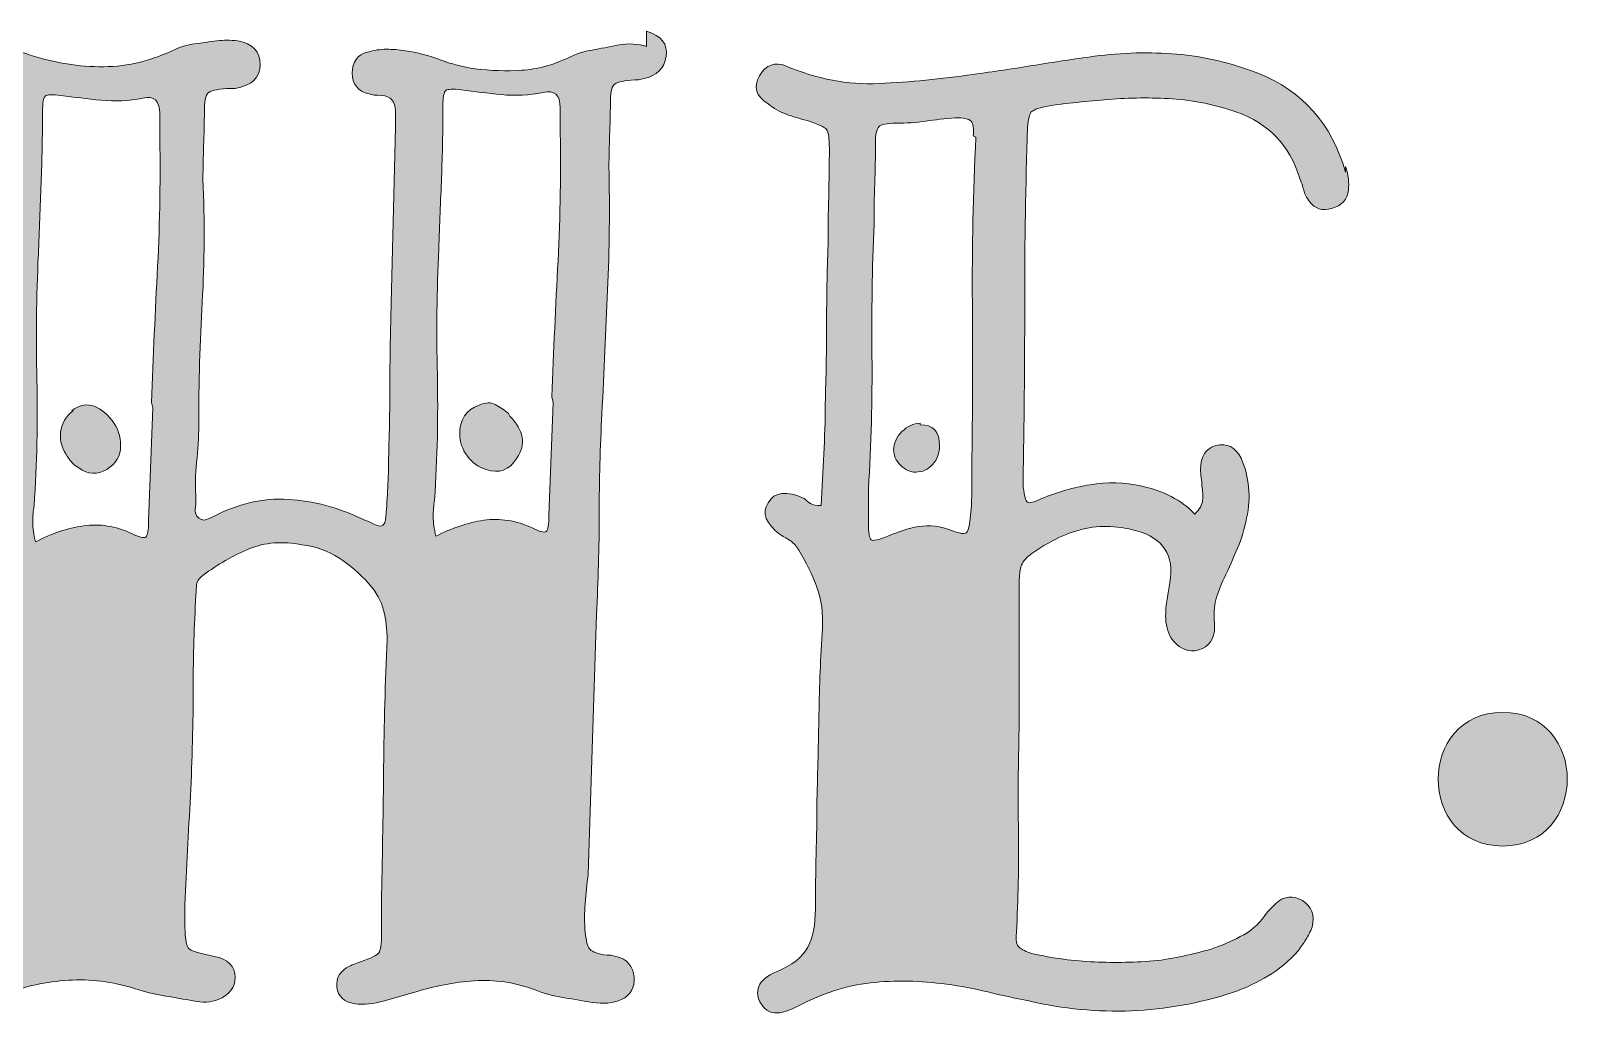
# Model space of a CAD drawing. Header units: inches. Extents: x 44 to 1037, y -995 to -85.
# Drawn here: x 694.2 to 1037.4, y -591.3 to -374.2 of the extents above; entities that cross this region are included whole.
import ezdxf

# ---------------------------------------------------------------- set-up
doc = ezdxf.new("R2010")
doc.units = ezdxf.units.IN
doc.header["$MEASUREMENT"] = 0
doc.layers.add('Layer 1', color=7, linetype='Continuous')

# ---------------------------------------------------------------- blocks, each defined once
blk = doc.blocks.new('block 2')
at = {"layer": 'Layer 1', "true_color": 0x71020c}
h = blk.add_hatch(color=16, dxfattribs=at)
h.dxf.hatch_style = 2
edge = h.paths.add_edge_path()
edge.add_spline(control_points=[(791.97, -382.52), (789.3, -382.11), (786.74, -381.44), (784.28, -380.52), (781.83, -379.6), (779.26, -378.94), (776.6, -378.52), (775.17, -378.32), (773.78, -378.21), (772.45, -378.21), (771.12, -378.21), (769.73, -378.42), (768.3, -378.83), (766.04, -379.44), (764.92, -380.98), (764.92, -383.44), (764.92, -385.9), (766.15, -387.44), (768.61, -388.05), (769.22, -388.26), (770.15, -388.36), (771.37, -388.36), (773.42, -388.57), (774.45, -389.69), (774.45, -391.74), (774.45, -391.74), (774.45, -395.43), (774.45, -395.43), (774.45, -395.43), (773.53, -434.16), (773.53, -434.16), (773.32, -439.9), (773.22, -445.58), (773.22, -451.22), (773.22, -456.86), (773.11, -462.54), (772.91, -468.28), (772.91, -470.54), (772.86, -472.69), (772.76, -474.73), (772.65, -476.79), (772.5, -478.94), (772.3, -481.19), (772.3, -483.24), (771.37, -483.75), (769.53, -482.73), (768.71, -482.32), (767.99, -482.01), (767.38, -481.8), (761.84, -479.14), (756.31, -477.65), (750.78, -477.35), (745.25, -477.04), (739.71, -478.32), (734.18, -481.19), (733.77, -481.4), (733.31, -481.6), (732.8, -481.8), (732.28, -482.01), (731.72, -481.91), (731.11, -481.5), (730.49, -480.88), (730.23, -480.22), (730.34, -479.5), (730.44, -478.78), (730.49, -478.12), (730.49, -477.5), (730.28, -474.63), (730.34, -471.87), (730.64, -469.2), (730.95, -466.54), (731.11, -463.77), (731.11, -460.9), (731.11, -451.68), (731.36, -442.66), (731.87, -433.85), (732.38, -425.04), (732.44, -416.02), (732.03, -406.8), (732.03, -404.34), (732.08, -401.88), (732.18, -399.42), (732.28, -396.96), (732.34, -394.51), (732.34, -392.05), (732.34, -389.79), (732.59, -388.41), (733.11, -387.9), (733.61, -387.39), (735, -387.03), (737.25, -386.82), (737.25, -386.82), (739.1, -386.82), (739.1, -386.82), (742.79, -386.21), (744.63, -384.47), (744.63, -381.6), (744.63, -378.73), (742.99, -376.99), (739.71, -376.37), (738.07, -376.17), (736.53, -376.17), (735.1, -376.37), (733.46, -376.58), (731.82, -376.78), (730.19, -376.99), (728.54, -377.19), (726.9, -377.7), (725.27, -378.52), (719.93, -380.98), (714.56, -382.16), (709.13, -382.06), (703.7, -381.96), (698.32, -380.98), (692.99, -379.14), (691.15, -378.52), (689.25, -378.01), (687.3, -377.6), (685.35, -377.19), (683.36, -377.09), (681.31, -377.29), (677.21, -377.7), (675.16, -379.34), (675.16, -382.21), (675.16, -384.67), (677.11, -386.21), (681, -386.82), (681, -386.82), (682.85, -386.82), (682.85, -386.82), (684.48, -387.23), (685.3, -388.16), (685.3, -389.59), (685.3, -389.59), (685.3, -393.28), (685.3, -393.28), (685.51, -398.4), (685.46, -403.47), (685.15, -408.49), (684.85, -413.52), (684.69, -418.59), (684.69, -423.71), (684.48, -430.88), (684.38, -437.95), (684.38, -444.92), (684.38, -451.89), (684.38, -458.96), (684.38, -466.13), (684.38, -467.16), (684.38, -468.08), (684.38, -468.89), (684.38, -469.72), (684.28, -470.64), (684.08, -471.66), (683.87, -473.3), (683.56, -474.27), (683.15, -474.58), (682.74, -474.89), (681.72, -474.94), (680.08, -474.73), (676.39, -474.33), (674.24, -475.35), (673.62, -477.81), (672.8, -480.27), (673.73, -482.22), (676.39, -483.65), (677.82, -484.47), (678.9, -485.44), (679.62, -486.57), (680.34, -487.7), (681, -488.98), (681.62, -490.41), (682.43, -492.05), (682.95, -493.74), (683.15, -495.48), (683.36, -497.23), (683.46, -499.02), (683.46, -500.86), (683.46, -500.86), (682.54, -561.72), (682.54, -561.72), (682.54, -561.72), (682.54, -572.79), (682.54, -572.79), (682.54, -575.05), (682.38, -576.43), (682.08, -576.94), (681.77, -577.45), (680.49, -578.02), (678.24, -578.63), (677.01, -579.05), (676.08, -579.45), (675.47, -579.86), (673.83, -580.89), (673.11, -582.32), (673.32, -584.16), (673.52, -586.22), (674.75, -587.55), (677.01, -588.16), (678.85, -588.78), (681, -588.67), (683.46, -587.85), (683.46, -587.85), (688.99, -586.01), (688.99, -586.01), (693.71, -584.37), (698.47, -583.45), (703.29, -583.24), (708.1, -583.04), (712.97, -583.75), (717.89, -585.39), (719.93, -586.01), (721.93, -586.47), (723.88, -586.78), (725.83, -587.08), (727.83, -587.44), (729.88, -587.85), (731.92, -588.26), (733.77, -588.16), (735.41, -587.55), (737.87, -586.52), (739.1, -584.89), (739.1, -582.63), (739.1, -580.17), (737.56, -578.63), (734.49, -578.02), (731.21, -577.4), (729.31, -576.79), (728.8, -576.17), (728.29, -575.56), (728.03, -573.61), (728.03, -570.33), (728.03, -570.33), (728.03, -566.64), (728.03, -566.64), (728.44, -558.65), (728.85, -550.66), (729.26, -542.67), (729.67, -534.67), (729.88, -526.68), (729.88, -518.69), (729.88, -515.21), (729.93, -511.83), (730.03, -508.55), (730.13, -505.27), (730.28, -501.89), (730.49, -498.4), (730.49, -497.59), (730.54, -496.82), (730.64, -496.1), (730.75, -495.38), (731.21, -494.72), (732.03, -494.1), (735.3, -491.64), (738.69, -489.7), (742.17, -488.26), (745.65, -486.83), (749.55, -486.52), (753.85, -487.34), (756.93, -487.75), (759.64, -488.72), (762, -490.26), (764.35, -491.8), (766.56, -493.69), (768.61, -495.94), (770.25, -497.79), (771.32, -499.74), (771.84, -501.78), (772.34, -503.84), (772.6, -505.99), (772.6, -508.24), (772.19, -517.67), (771.94, -527.04), (771.84, -536.37), (771.73, -545.69), (771.58, -555.07), (771.37, -564.49), (771.37, -564.49), (771.37, -572.79), (771.37, -572.79), (771.37, -575.25), (771.17, -576.74), (770.76, -577.25), (770.35, -577.76), (769.02, -578.43), (766.76, -579.25), (765.53, -579.66), (764.71, -579.97), (764.31, -580.17), (762.25, -581.2), (761.33, -582.73), (761.54, -584.78), (761.74, -586.83), (763.08, -588.06), (765.53, -588.47), (767.38, -588.67), (769.53, -588.47), (771.99, -587.85), (771.99, -587.85), (778.44, -586.01), (778.44, -586.01), (782.95, -584.58), (787.41, -583.7), (791.81, -583.39), (796.22, -583.09), (800.68, -583.75), (805.19, -585.39), (807.23, -586.22), (809.29, -586.78), (811.33, -587.08), (813.38, -587.39), (815.53, -587.75), (817.79, -588.16), (820.25, -588.57), (822.4, -588.37), (824.25, -587.55), (826.29, -586.52), (827.21, -584.89), (827.01, -582.63), (826.81, -580.17), (825.48, -578.63), (823.02, -578.02), (822.4, -577.81), (821.48, -577.71), (820.25, -577.71), (818.61, -577.3), (817.58, -576.84), (817.17, -576.33), (816.76, -575.82), (816.46, -574.63), (816.25, -572.79), (816.05, -570.54), (816.05, -568.38), (816.25, -566.34), (816.46, -564.29), (816.66, -562.14), (816.87, -559.88), (816.87, -559.88), (818.71, -502.71), (818.71, -502.71), (819.12, -495.33), (819.33, -487.95), (819.33, -480.58), (819.33, -473.2), (819.53, -465.82), (819.94, -458.44), (820.35, -449.22), (820.76, -440.15), (821.17, -431.24), (821.58, -422.32), (821.68, -413.26), (821.48, -404.04), (821.48, -401.78), (821.53, -399.48), (821.63, -397.12), (821.73, -394.76), (821.79, -392.46), (821.79, -390.2), (821.79, -387.95), (822.04, -386.57), (822.56, -386.05), (823.06, -385.54), (824.35, -385.18), (826.4, -384.98), (827.63, -384.98), (828.55, -384.88), (829.17, -384.67), (832.03, -384.05), (833.67, -382.42), (834.08, -379.75), (834.49, -377.09), (833.05, -375.25), (829.78, -374.22), (829.78, -374.22), (829.78, -377.6), (829.78, -377.6), (827.93, -376.99), (825.78, -376.88), (823.32, -377.29), (821.48, -377.7), (819.64, -378.06), (817.79, -378.37), (815.95, -378.67), (814.2, -379.24), (812.57, -380.06), (809.08, -381.7), (805.65, -382.62), (802.27, -382.83), (798.89, -383.03), (795.45, -382.93), (791.97, -382.52)], knot_values=[0, 0, 0, 0, 1, 1, 1, 2, 2, 2, 3, 3, 3, 4, 4, 4, 5, 5, 5, 6, 6, 6, 7, 7, 7, 8, 8, 8, 9, 9, 9, 10, 10, 10, 11, 11, 11, 12, 12, 12, 13, 13, 13, 14, 14, 14, 15, 15, 15, 16, 16, 16, 17, 17, 17, 18, 18, 18, 19, 19, 19, 20, 20, 20, 21, 21, 21, 22, 22, 22, 23, 23, 23, 24, 24, 24, 25, 25, 25, 26, 26, 26, 27, 27, 27, 28, 28, 28, 29, 29, 29, 30, 30, 30, 31, 31, 31, 32, 32, 32, 33, 33, 33, 34, 34, 34, 35, 35, 35, 36, 36, 36, 37, 37, 37, 38, 38, 38, 39, 39, 39, 40, 40, 40, 41, 41, 41, 42, 42, 42, 43, 43, 43, 44, 44, 44, 45, 45, 45, 46, 46, 46, 47, 47, 47, 48, 48, 48, 49, 49, 49, 50, 50, 50, 51, 51, 51, 52, 52, 52, 53, 53, 53, 54, 54, 54, 55, 55, 55, 56, 56, 56, 57, 57, 57, 58, 58, 58, 59, 59, 59, 60, 60, 60, 61, 61, 61, 62, 62, 62, 63, 63, 63, 64, 64, 64, 65, 65, 65, 66, 66, 66, 67, 67, 67, 68, 68, 68, 69, 69, 69, 70, 70, 70, 71, 71, 71, 72, 72, 72, 73, 73, 73, 74, 74, 74, 75, 75, 75, 76, 76, 76, 77, 77, 77, 78, 78, 78, 79, 79, 79, 80, 80, 80, 81, 81, 81, 82, 82, 82, 83, 83, 83, 84, 84, 84, 85, 85, 85, 86, 86, 86, 87, 87, 87, 88, 88, 88, 89, 89, 89, 90, 90, 90, 91, 91, 91, 92, 92, 92, 93, 93, 93, 94, 94, 94, 95, 95, 95, 96, 96, 96, 97, 97, 97, 98, 98, 98, 99, 99, 99, 100, 100, 100, 101, 101, 101, 102, 102, 102, 103, 103, 103, 104, 104, 104, 105, 105, 105, 106, 106, 106, 107, 107, 107, 108, 108, 108, 109, 109, 109, 110, 110, 110, 111, 111, 111, 112, 112, 112, 113, 113, 113, 114, 114, 114, 115, 115, 115, 116, 116, 116, 117, 117, 117, 118, 118, 118, 119, 119, 119, 120, 120, 120, 121, 121, 121, 122, 122, 122, 123, 123, 123, 124, 124, 124, 125, 125, 125, 126, 126, 126, 127, 127, 127, 128, 128, 128, 129, 129, 129, 130, 130, 130, 130], degree=3, periodic=1)
edge = h.paths.add_edge_path()
edge.add_spline(control_points=[(722.04, -426.01), (721.52, -435.95), (721.06, -445.95), (720.66, -455.98), (720.66, -455.98), (720.96, -457.21), (720.96, -457.21), (720.96, -457.21), (720.04, -482.11), (720.04, -482.11), (720.04, -484.16), (719.83, -485.34), (719.42, -485.65), (719, -485.95), (717.97, -485.7), (716.31, -484.88), (712.78, -483.24), (709.25, -482.68), (705.72, -483.19), (702.2, -483.7), (698.67, -484.88), (695.15, -486.72), (694.73, -485.09), (694.53, -483.65), (694.53, -482.42), (694.53, -481.19), (694.63, -479.96), (694.83, -478.73), (695.45, -469.51), (695.65, -460.29), (695.45, -451.07), (695.24, -441.84), (695.34, -432.62), (695.76, -423.4), (695.96, -418.07), (696.16, -412.85), (696.37, -407.72), (696.57, -402.6), (696.68, -397.38), (696.68, -392.05), (696.68, -390), (696.89, -388.82), (697.3, -388.51), (697.71, -388.2), (698.86, -388.16), (700.72, -388.36), (703.62, -388.77), (706.58, -389.13), (709.59, -389.43), (712.6, -389.74), (715.65, -389.59), (718.77, -388.97), (721.26, -388.36), (722.5, -389.49), (722.5, -392.35), (722.5, -392.35), (722.5, -396.04), (722.5, -396.04), (722.7, -406.09), (722.55, -416.08), (722.04, -426.01)], knot_values=[0, 0, 0, 0, 1, 1, 1, 2, 2, 2, 3, 3, 3, 4, 4, 4, 5, 5, 5, 6, 6, 6, 7, 7, 7, 8, 8, 8, 9, 9, 9, 10, 10, 10, 11, 11, 11, 12, 12, 12, 13, 13, 13, 14, 14, 14, 15, 15, 15, 16, 16, 16, 17, 17, 17, 18, 18, 18, 19, 19, 19, 20, 20, 20, 20], degree=3, periodic=1)
edge = h.paths.add_edge_path()
edge.add_spline(control_points=[(810.72, -391.12), (810.72, -391.12), (810.72, -394.81), (810.72, -394.81), (810.92, -404.86), (810.77, -414.85), (810.26, -424.78), (809.74, -434.73), (809.29, -444.72), (808.88, -454.75), (808.88, -454.75), (809.18, -455.98), (809.18, -455.98), (809.18, -455.98), (808.26, -480.88), (808.26, -480.88), (808.26, -482.93), (808.05, -484.11), (807.64, -484.42), (807.22, -484.72), (806.19, -484.47), (804.53, -483.65), (801, -482.01), (797.47, -481.45), (793.94, -481.96), (790.42, -482.47), (786.89, -483.65), (783.37, -485.49), (782.95, -483.85), (782.75, -482.42), (782.75, -481.19), (782.75, -479.96), (782.85, -478.73), (783.05, -477.5), (783.67, -468.28), (783.87, -459.06), (783.67, -449.84), (783.46, -440.61), (783.57, -431.39), (783.98, -422.17), (784.18, -416.84), (784.39, -411.62), (784.59, -406.49), (784.79, -401.37), (784.9, -396.15), (784.9, -390.82), (784.9, -388.77), (785.11, -387.59), (785.52, -387.28), (785.93, -386.97), (787.08, -386.93), (788.94, -387.13), (791.84, -387.54), (794.8, -387.9), (797.81, -388.2), (800.82, -388.51), (803.88, -388.36), (806.99, -387.74), (809.48, -387.13), (810.72, -388.26), (810.72, -391.12)], knot_values=[0, 0, 0, 0, 1, 1, 1, 2, 2, 2, 3, 3, 3, 4, 4, 4, 5, 5, 5, 6, 6, 6, 7, 7, 7, 8, 8, 8, 9, 9, 9, 10, 10, 10, 11, 11, 11, 12, 12, 12, 13, 13, 13, 14, 14, 14, 15, 15, 15, 16, 16, 16, 17, 17, 17, 18, 18, 18, 19, 19, 19, 20, 20, 20, 20], degree=3, periodic=1)
h = blk.add_hatch(color=16, dxfattribs=at)
h.dxf.hatch_style = 2
edge = h.paths.add_edge_path()
edge.add_spline(control_points=[(856.52, -390.2), (857.75, -391.23), (859.08, -392), (860.51, -392.51), (861.95, -393.02), (863.48, -393.48), (865.13, -393.89), (867.59, -394.71), (869.02, -395.38), (869.43, -395.89), (869.84, -396.4), (870.04, -397.79), (870.04, -400.04), (870.04, -403.53), (869.99, -407.06), (869.89, -410.64), (869.79, -414.23), (869.74, -417.77), (869.74, -421.25), (869.53, -427.19), (869.43, -433.03), (869.43, -438.77), (869.43, -444.51), (869.32, -450.35), (869.12, -456.29), (869.12, -459.98), (869.02, -463.67), (868.82, -467.36), (868.61, -471.05), (868.4, -474.84), (868.2, -478.73), (867.17, -478.73), (866.4, -478.58), (865.9, -478.27), (865.38, -477.96), (864.92, -477.61), (864.51, -477.19), (860.62, -475.35), (857.95, -475.66), (856.52, -478.12), (855.08, -480.37), (856.01, -482.73), (859.29, -485.19), (860.1, -485.6), (860.87, -486.06), (861.59, -486.57), (862.31, -487.08), (862.87, -487.75), (863.28, -488.57), (864.92, -491.23), (866.25, -493.95), (867.28, -496.71), (868.3, -499.48), (868.71, -502.51), (868.51, -505.78), (868.09, -512.14), (867.84, -518.44), (867.74, -524.69), (867.64, -530.94), (867.48, -537.24), (867.28, -543.59), (867.28, -547.69), (867.23, -551.69), (867.12, -555.58), (867.02, -559.47), (866.97, -563.47), (866.97, -567.56), (866.97, -571.05), (866.4, -573.87), (865.28, -576.02), (864.15, -578.17), (861.85, -579.97), (858.36, -581.4), (856.31, -582.22), (855.03, -583.3), (854.52, -584.63), (854.01, -585.96), (854.16, -587.24), (854.98, -588.47), (856.41, -590.93), (859.08, -591.13), (862.98, -589.08), (868.3, -586.22), (873.68, -584.47), (879.11, -583.86), (884.54, -583.24), (890.13, -583.35), (895.87, -584.16), (898.94, -584.58), (901.96, -585.14), (904.93, -585.86), (907.9, -586.57), (910.93, -587.24), (914, -587.85), (929.17, -591.34), (944.13, -590.73), (958.88, -586.01), (961.75, -584.98), (964.36, -583.75), (966.72, -582.32), (969.07, -580.89), (971.28, -579.05), (973.33, -576.79), (973.94, -575.97), (974.5, -575.15), (975.02, -574.33), (975.53, -573.51), (975.99, -572.59), (976.4, -571.56), (977.02, -568.9), (976.3, -566.95), (974.25, -565.72), (972.2, -564.49), (970.25, -564.7), (968.41, -566.34), (968.41, -566.34), (966.57, -568.18), (966.57, -568.18), (965.13, -570.44), (963.39, -572.13), (961.34, -573.25), (959.29, -574.38), (957.14, -575.36), (954.89, -576.17), (950.99, -577.4), (946.79, -578.32), (942.28, -578.94), (937.57, -579.35), (932.95, -579.45), (928.45, -579.25), (923.94, -579.05), (919.33, -578.43), (914.62, -577.4), (913.39, -576.99), (912.47, -576.53), (911.85, -576.02), (911.24, -575.51), (911.03, -574.43), (911.24, -572.79), (911.64, -565.41), (911.8, -557.99), (911.7, -550.51), (911.59, -543.03), (911.64, -535.5), (911.85, -527.91), (911.85, -527.91), (911.85, -495.64), (911.85, -495.64), (911.85, -494.61), (911.95, -493.59), (912.16, -492.56), (912.36, -491.54), (912.97, -490.62), (914, -489.8), (917.48, -487.14), (921.17, -485.24), (925.07, -484.11), (928.96, -482.99), (933.16, -483.03), (937.67, -484.26), (943.61, -485.91), (946.07, -489.7), (945.05, -495.64), (944.84, -496.87), (944.63, -498.1), (944.43, -499.33), (944.23, -500.56), (944.13, -501.78), (944.13, -503.01), (944.13, -504.86), (944.53, -506.5), (945.36, -507.93), (946.79, -509.98), (948.53, -510.91), (950.58, -510.7), (953.04, -510.29), (954.47, -508.85), (954.89, -506.4), (954.89, -506.4), (954.89, -504.55), (954.89, -504.55), (954.68, -502.71), (954.78, -501.02), (955.19, -499.48), (955.6, -497.94), (956.22, -496.36), (957.04, -494.72), (958.06, -492.46), (959.04, -490.26), (959.96, -488.11), (960.88, -485.95), (961.54, -483.75), (961.96, -481.5), (962.98, -476.79), (962.57, -472.38), (960.73, -468.28), (959.49, -465.82), (957.65, -464.9), (955.19, -465.51), (952.94, -466.13), (951.81, -467.87), (951.81, -470.74), (951.81, -471.35), (951.86, -471.97), (951.97, -472.58), (952.06, -473.2), (952.12, -473.81), (952.12, -474.43), (952.32, -475.46), (952.37, -476.48), (952.27, -477.5), (952.17, -478.53), (951.61, -479.55), (950.58, -480.58), (947.51, -477.5), (943.61, -475.46), (938.9, -474.43), (935.01, -473.61), (931.21, -473.5), (927.53, -474.12), (923.84, -474.73), (920.25, -475.76), (916.77, -477.19), (915.13, -478.01), (914.1, -478.27), (913.69, -477.96), (913.28, -477.65), (912.97, -476.58), (912.77, -474.73), (912.77, -474.73), (912.77, -471.05), (912.77, -471.05), (912.97, -458.34), (913.08, -445.74), (913.08, -433.24), (913.08, -420.74), (913.28, -408.14), (913.69, -395.43), (913.9, -393.58), (914.16, -392.46), (914.46, -392.05), (914.77, -391.64), (915.85, -391.23), (917.69, -390.82), (919.94, -390.41), (922.25, -390.1), (924.61, -389.9), (926.96, -389.69), (929.26, -389.49), (931.52, -389.28), (936.24, -388.87), (940.95, -388.82), (945.66, -389.13), (950.38, -389.43), (955.09, -390.41), (959.8, -392.05), (966.77, -394.51), (971.38, -399.32), (973.64, -406.49), (974.04, -407.52), (974.35, -408.44), (974.56, -409.26), (974.76, -410.08), (975.17, -410.9), (975.79, -411.72), (977.02, -413.36), (978.66, -413.87), (980.7, -413.26), (982.96, -412.64), (984.19, -411.31), (984.39, -409.26), (984.6, -407.62), (984.39, -405.88), (983.78, -404.04), (983.78, -404.04), (983.78, -405.26), (983.78, -405.26), (980.7, -394.61), (974.25, -387.33), (964.41, -383.44), (958.47, -381.19), (952.53, -379.8), (946.59, -379.29), (940.64, -378.78), (934.6, -378.94), (928.45, -379.75), (923.94, -380.37), (919.48, -381.03), (915.08, -381.75), (910.67, -382.47), (906.21, -383.13), (901.71, -383.75), (894.74, -384.78), (887.82, -385.44), (880.96, -385.75), (874.09, -386.05), (867.28, -384.78), (860.51, -381.9), (858.06, -380.88), (856.11, -381.6), (854.67, -384.05), (853.24, -386.51), (853.85, -388.57), (856.52, -390.2)], knot_values=[0, 0, 0, 0, 1, 1, 1, 2, 2, 2, 3, 3, 3, 4, 4, 4, 5, 5, 5, 6, 6, 6, 7, 7, 7, 8, 8, 8, 9, 9, 9, 10, 10, 10, 11, 11, 11, 12, 12, 12, 13, 13, 13, 14, 14, 14, 15, 15, 15, 16, 16, 16, 17, 17, 17, 18, 18, 18, 19, 19, 19, 20, 20, 20, 21, 21, 21, 22, 22, 22, 23, 23, 23, 24, 24, 24, 25, 25, 25, 26, 26, 26, 27, 27, 27, 28, 28, 28, 29, 29, 29, 30, 30, 30, 31, 31, 31, 32, 32, 32, 33, 33, 33, 34, 34, 34, 35, 35, 35, 36, 36, 36, 37, 37, 37, 38, 38, 38, 39, 39, 39, 40, 40, 40, 41, 41, 41, 42, 42, 42, 43, 43, 43, 44, 44, 44, 45, 45, 45, 46, 46, 46, 47, 47, 47, 48, 48, 48, 49, 49, 49, 50, 50, 50, 51, 51, 51, 52, 52, 52, 53, 53, 53, 54, 54, 54, 55, 55, 55, 56, 56, 56, 57, 57, 57, 58, 58, 58, 59, 59, 59, 60, 60, 60, 61, 61, 61, 62, 62, 62, 63, 63, 63, 64, 64, 64, 65, 65, 65, 66, 66, 66, 67, 67, 67, 68, 68, 68, 69, 69, 69, 70, 70, 70, 71, 71, 71, 72, 72, 72, 73, 73, 73, 74, 74, 74, 75, 75, 75, 76, 76, 76, 77, 77, 77, 78, 78, 78, 79, 79, 79, 80, 80, 80, 81, 81, 81, 82, 82, 82, 83, 83, 83, 84, 84, 84, 85, 85, 85, 86, 86, 86, 87, 87, 87, 88, 88, 88, 89, 89, 89, 90, 90, 90, 91, 91, 91, 92, 92, 92, 93, 93, 93, 94, 94, 94, 95, 95, 95, 96, 96, 96, 97, 97, 97, 98, 98, 98, 99, 99, 99, 100, 100, 100, 101, 101, 101, 101], degree=3, periodic=1)
edge = h.paths.add_edge_path()
edge.add_spline(control_points=[(878.65, -475.04), (879.27, -465.21), (879.52, -455.47), (879.42, -445.84), (879.32, -436.21), (879.47, -426.47), (879.88, -416.64), (879.88, -413.77), (879.93, -410.85), (880.03, -407.88), (880.14, -404.91), (880.19, -401.99), (880.19, -399.12), (880.19, -397.07), (880.44, -395.79), (880.95, -395.27), (881.45, -394.76), (882.72, -394.51), (884.74, -394.51), (886.96, -394.51), (889.13, -394.35), (891.26, -394.04), (893.38, -393.74), (895.55, -393.48), (897.77, -393.28), (899.59, -393.28), (900.75, -393.54), (901.26, -394.04), (901.76, -394.56), (901.92, -395.63), (901.72, -397.27), (901.72, -397.27), (902.32, -397.58), (902.32, -397.58), (901.71, -409.88), (901.45, -422.02), (901.55, -434.01), (901.65, -445.99), (901.6, -458.13), (901.4, -470.43), (901.4, -472.28), (901.4, -474.12), (901.4, -475.96), (901.4, -477.81), (901.29, -479.65), (901.09, -481.5), (900.89, -483.34), (900.58, -484.42), (900.18, -484.72), (899.77, -485.03), (898.76, -484.88), (897.15, -484.26), (894.52, -483.24), (892.04, -482.93), (889.72, -483.34), (887.39, -483.75), (885.12, -484.47), (882.9, -485.49), (880.88, -486.31), (879.66, -486.57), (879.26, -486.26), (878.85, -485.95), (878.65, -484.68), (878.65, -482.42), (878.65, -482.42), (878.65, -475.04), (878.65, -475.04)], knot_values=[0, 0, 0, 0, 1, 1, 1, 2, 2, 2, 3, 3, 3, 4, 4, 4, 5, 5, 5, 6, 6, 6, 7, 7, 7, 8, 8, 8, 9, 9, 9, 10, 10, 10, 11, 11, 11, 12, 12, 12, 13, 13, 13, 14, 14, 14, 15, 15, 15, 16, 16, 16, 17, 17, 17, 18, 18, 18, 19, 19, 19, 20, 20, 20, 21, 21, 21, 22, 22, 22, 22], degree=3, periodic=1)
h = blk.add_hatch(color=16, dxfattribs=at)
h.dxf.hatch_style = 2
edge = h.paths.add_edge_path()
edge.add_spline(control_points=[(703.14, -457.83), (703.14, -457.83), (703.44, -457.83), (703.44, -457.83), (701.8, -459.06), (700.88, -460.65), (700.67, -462.59), (700.47, -464.54), (700.98, -466.33), (702.21, -467.97), (702.83, -469), (703.64, -469.82), (704.67, -470.43), (706.72, -471.87), (708.77, -471.97), (710.82, -470.74), (712.87, -469.51), (713.89, -467.77), (713.89, -465.51), (713.89, -463.47), (713.28, -461.62), (712.05, -459.98), (708.98, -456.29), (706, -455.58), (703.14, -457.83)], knot_values=[0, 0, 0, 0, 1, 1, 1, 2, 2, 2, 3, 3, 3, 4, 4, 4, 5, 5, 5, 6, 6, 6, 7, 7, 7, 8, 8, 8, 8], degree=3, periodic=1)
h = blk.add_hatch(color=16, dxfattribs=at)
h.dxf.hatch_style = 2
edge = h.paths.add_edge_path()
edge.add_spline(control_points=[(799.35, -458.44), (798.32, -457.63), (797.35, -456.96), (796.43, -456.45), (795.5, -455.94), (794.32, -455.98), (792.89, -456.6), (790.02, -457.63), (788.59, -459.78), (788.59, -463.05), (788.59, -464.7), (789.15, -466.28), (790.28, -467.82), (791.4, -469.35), (792.79, -470.33), (794.43, -470.74), (797.3, -471.77), (799.55, -470.95), (801.19, -468.28), (803.24, -465.21), (802.73, -462.13), (799.65, -459.06), (799.65, -459.06), (799.35, -458.44), (799.35, -458.44)], knot_values=[0, 0, 0, 0, 1, 1, 1, 2, 2, 2, 3, 3, 3, 4, 4, 4, 5, 5, 5, 6, 6, 6, 7, 7, 7, 8, 8, 8, 8], degree=3, periodic=1)
h = blk.add_hatch(color=16, dxfattribs=at)
h.dxf.hatch_style = 2
edge = h.paths.add_edge_path()
edge.add_spline(control_points=[(889.1, -471.35), (890.53, -471.35), (891.77, -470.79), (892.79, -469.66), (893.81, -468.54), (894.33, -467.16), (894.33, -465.51), (894.33, -462.44), (892.89, -460.9), (890.03, -460.9), (890.03, -460.9), (890.03, -460.59), (890.03, -460.59), (888.59, -460.59), (887.26, -461.21), (886.03, -462.44), (884.8, -463.67), (884.19, -465), (884.19, -466.43), (884.19, -467.66), (884.69, -468.79), (885.72, -469.82), (886.75, -470.84), (887.87, -471.35), (889.1, -471.35)], knot_values=[0, 0, 0, 0, 1, 1, 1, 2, 2, 2, 3, 3, 3, 4, 4, 4, 5, 5, 5, 6, 6, 6, 7, 7, 7, 8, 8, 8, 8], degree=3, periodic=1)
h = blk.add_hatch(color=16, dxfattribs=at)
h.dxf.hatch_style = 2
edge = h.paths.add_edge_path()
edge.add_spline(control_points=[(1018.39, -524.27), (999.45, -524.27), (999.42, -553.71), (1018.39, -553.71), (1037.34, -553.71), (1037.37, -524.27), (1018.39, -524.27)], knot_values=[0, 0, 0, 0, 1, 1, 1, 2, 2, 2, 2], degree=3, periodic=1)
at = {"layer": 'Layer 1', "lineweight": 0}
for points, knots in [([(791.97, -382.52), (789.3, -382.11), (786.74, -381.44), (784.28, -380.52), (781.83, -379.6), (779.26, -378.94), (776.6, -378.52), (775.17, -378.32), (773.78, -378.21), (772.45, -378.21), (771.12, -378.21), (769.73, -378.42), (768.3, -378.83), (766.04, -379.44), (764.92, -380.98), (764.92, -383.44), (764.92, -385.9), (766.15, -387.44), (768.61, -388.05), (769.22, -388.26), (770.15, -388.36), (771.37, -388.36), (773.42, -388.57), (774.45, -389.69), (774.45, -391.74), (774.45, -391.74), (774.45, -395.43), (774.45, -395.43), (774.45, -395.43), (773.53, -434.16), (773.53, -434.16), (773.32, -439.9), (773.22, -445.58), (773.22, -451.22), (773.22, -456.86), (773.11, -462.54), (772.91, -468.28), (772.91, -470.54), (772.86, -472.69), (772.76, -474.73), (772.65, -476.79), (772.5, -478.94), (772.3, -481.19), (772.3, -483.24), (771.37, -483.75), (769.53, -482.73), (768.71, -482.32), (767.99, -482.01), (767.38, -481.8), (761.84, -479.14), (756.31, -477.65), (750.78, -477.35), (745.25, -477.04), (739.71, -478.32), (734.18, -481.19), (733.77, -481.4), (733.31, -481.6), (732.8, -481.8), (732.28, -482.01), (731.72, -481.91), (731.11, -481.5), (730.49, -480.88), (730.23, -480.22), (730.34, -479.5), (730.44, -478.78), (730.49, -478.12), (730.49, -477.5), (730.28, -474.63), (730.34, -471.87), (730.64, -469.2), (730.95, -466.54), (731.11, -463.77), (731.11, -460.9), (731.11, -451.68), (731.36, -442.66), (731.87, -433.85), (732.38, -425.04), (732.44, -416.02), (732.03, -406.8), (732.03, -404.34), (732.08, -401.88), (732.18, -399.42), (732.28, -396.96), (732.34, -394.51), (732.34, -392.05), (732.34, -389.79), (732.59, -388.41), (733.11, -387.9), (733.61, -387.39), (735, -387.03), (737.25, -386.82), (737.25, -386.82), (739.1, -386.82), (739.1, -386.82), (742.79, -386.21), (744.63, -384.47), (744.63, -381.6), (744.63, -378.73), (742.99, -376.99), (739.71, -376.37), (738.07, -376.17), (736.53, -376.17), (735.1, -376.37), (733.46, -376.58), (731.82, -376.78), (730.19, -376.99), (728.54, -377.19), (726.9, -377.7), (725.27, -378.52), (719.93, -380.98), (714.56, -382.16), (709.13, -382.06), (703.7, -381.96), (698.32, -380.98), (692.99, -379.14), (691.15, -378.52), (689.25, -378.01), (687.3, -377.6), (685.35, -377.19), (683.36, -377.09), (681.31, -377.29), (677.21, -377.7), (675.16, -379.34), (675.16, -382.21), (675.16, -384.67), (677.11, -386.21), (681, -386.82), (681, -386.82), (682.85, -386.82), (682.85, -386.82), (684.48, -387.23), (685.3, -388.16), (685.3, -389.59), (685.3, -389.59), (685.3, -393.28), (685.3, -393.28), (685.51, -398.4), (685.46, -403.47), (685.15, -408.49), (684.85, -413.52), (684.69, -418.59), (684.69, -423.71), (684.48, -430.88), (684.38, -437.95), (684.38, -444.92), (684.38, -451.89), (684.38, -458.96), (684.38, -466.13), (684.38, -467.16), (684.38, -468.08), (684.38, -468.89), (684.38, -469.72), (684.28, -470.64), (684.08, -471.66), (683.87, -473.3), (683.56, -474.27), (683.15, -474.58), (682.74, -474.89), (681.72, -474.94), (680.08, -474.73), (676.39, -474.33), (674.24, -475.35), (673.62, -477.81), (672.8, -480.27), (673.73, -482.22), (676.39, -483.65), (677.82, -484.47), (678.9, -485.44), (679.62, -486.57), (680.34, -487.7), (681, -488.98), (681.62, -490.41), (682.43, -492.05), (682.95, -493.74), (683.15, -495.48), (683.36, -497.23), (683.46, -499.02), (683.46, -500.86), (683.46, -500.86), (682.54, -561.72), (682.54, -561.72), (682.54, -561.72), (682.54, -572.79), (682.54, -572.79), (682.54, -575.05), (682.38, -576.43), (682.08, -576.94), (681.77, -577.45), (680.49, -578.02), (678.24, -578.63), (677.01, -579.05), (676.08, -579.45), (675.47, -579.86), (673.83, -580.89), (673.11, -582.32), (673.32, -584.16), (673.52, -586.22), (674.75, -587.55), (677.01, -588.16), (678.85, -588.78), (681, -588.67), (683.46, -587.85), (683.46, -587.85), (688.99, -586.01), (688.99, -586.01), (693.71, -584.37), (698.47, -583.45), (703.29, -583.24), (708.1, -583.04), (712.97, -583.75), (717.89, -585.39), (719.93, -586.01), (721.93, -586.47), (723.88, -586.78), (725.83, -587.08), (727.83, -587.44), (729.88, -587.85), (731.92, -588.26), (733.77, -588.16), (735.41, -587.55), (737.87, -586.52), (739.1, -584.89), (739.1, -582.63), (739.1, -580.17), (737.56, -578.63), (734.49, -578.02), (731.21, -577.4), (729.31, -576.79), (728.8, -576.17), (728.29, -575.56), (728.03, -573.61), (728.03, -570.33), (728.03, -570.33), (728.03, -566.64), (728.03, -566.64), (728.44, -558.65), (728.85, -550.66), (729.26, -542.67), (729.67, -534.67), (729.88, -526.68), (729.88, -518.69), (729.88, -515.21), (729.93, -511.83), (730.03, -508.55), (730.13, -505.27), (730.28, -501.89), (730.49, -498.4), (730.49, -497.59), (730.54, -496.82), (730.64, -496.1), (730.75, -495.38), (731.21, -494.72), (732.03, -494.1), (735.3, -491.64), (738.69, -489.7), (742.17, -488.26), (745.65, -486.83), (749.55, -486.52), (753.85, -487.34), (756.93, -487.75), (759.64, -488.72), (762, -490.26), (764.35, -491.8), (766.56, -493.69), (768.61, -495.94), (770.25, -497.79), (771.32, -499.74), (771.84, -501.78), (772.34, -503.84), (772.6, -505.99), (772.6, -508.24), (772.19, -517.67), (771.94, -527.04), (771.84, -536.37), (771.73, -545.69), (771.58, -555.07), (771.37, -564.49), (771.37, -564.49), (771.37, -572.79), (771.37, -572.79), (771.37, -575.25), (771.17, -576.74), (770.76, -577.25), (770.35, -577.76), (769.02, -578.43), (766.76, -579.25), (765.53, -579.66), (764.71, -579.97), (764.31, -580.17), (762.25, -581.2), (761.33, -582.73), (761.54, -584.78), (761.74, -586.83), (763.08, -588.06), (765.53, -588.47), (767.38, -588.67), (769.53, -588.47), (771.99, -587.85), (771.99, -587.85), (778.44, -586.01), (778.44, -586.01), (782.95, -584.58), (787.41, -583.7), (791.81, -583.39), (796.22, -583.09), (800.68, -583.75), (805.19, -585.39), (807.23, -586.22), (809.29, -586.78), (811.33, -587.08), (813.38, -587.39), (815.53, -587.75), (817.79, -588.16), (820.25, -588.57), (822.4, -588.37), (824.25, -587.55), (826.29, -586.52), (827.21, -584.89), (827.01, -582.63), (826.81, -580.17), (825.48, -578.63), (823.02, -578.02), (822.4, -577.81), (821.48, -577.71), (820.25, -577.71), (818.61, -577.3), (817.58, -576.84), (817.17, -576.33), (816.76, -575.82), (816.46, -574.63), (816.25, -572.79), (816.05, -570.54), (816.05, -568.38), (816.25, -566.34), (816.46, -564.29), (816.66, -562.14), (816.87, -559.88), (816.87, -559.88), (818.71, -502.71), (818.71, -502.71), (819.12, -495.33), (819.33, -487.95), (819.33, -480.58), (819.33, -473.2), (819.53, -465.82), (819.94, -458.44), (820.35, -449.22), (820.76, -440.15), (821.17, -431.24), (821.58, -422.32), (821.68, -413.26), (821.48, -404.04), (821.48, -401.78), (821.53, -399.48), (821.63, -397.12), (821.73, -394.76), (821.79, -392.46), (821.79, -390.2), (821.79, -387.95), (822.04, -386.57), (822.56, -386.05), (823.06, -385.54), (824.35, -385.18), (826.4, -384.98), (827.63, -384.98), (828.55, -384.88), (829.17, -384.67), (832.03, -384.05), (833.67, -382.42), (834.08, -379.75), (834.49, -377.09), (833.05, -375.25), (829.78, -374.22), (829.78, -374.22), (829.78, -377.6), (829.78, -377.6), (827.93, -376.99), (825.78, -376.88), (823.32, -377.29), (821.48, -377.7), (819.64, -378.06), (817.79, -378.37), (815.95, -378.67), (814.2, -379.24), (812.57, -380.06), (809.08, -381.7), (805.65, -382.62), (802.27, -382.83), (798.89, -383.03), (795.45, -382.93), (791.97, -382.52)], [0, 0, 0, 0, 1, 1, 1, 2, 2, 2, 3, 3, 3, 4, 4, 4, 5, 5, 5, 6, 6, 6, 7, 7, 7, 8, 8, 8, 9, 9, 9, 10, 10, 10, 11, 11, 11, 12, 12, 12, 13, 13, 13, 14, 14, 14, 15, 15, 15, 16, 16, 16, 17, 17, 17, 18, 18, 18, 19, 19, 19, 20, 20, 20, 21, 21, 21, 22, 22, 22, 23, 23, 23, 24, 24, 24, 25, 25, 25, 26, 26, 26, 27, 27, 27, 28, 28, 28, 29, 29, 29, 30, 30, 30, 31, 31, 31, 32, 32, 32, 33, 33, 33, 34, 34, 34, 35, 35, 35, 36, 36, 36, 37, 37, 37, 38, 38, 38, 39, 39, 39, 40, 40, 40, 41, 41, 41, 42, 42, 42, 43, 43, 43, 44, 44, 44, 45, 45, 45, 46, 46, 46, 47, 47, 47, 48, 48, 48, 49, 49, 49, 50, 50, 50, 51, 51, 51, 52, 52, 52, 53, 53, 53, 54, 54, 54, 55, 55, 55, 56, 56, 56, 57, 57, 57, 58, 58, 58, 59, 59, 59, 60, 60, 60, 61, 61, 61, 62, 62, 62, 63, 63, 63, 64, 64, 64, 65, 65, 65, 66, 66, 66, 67, 67, 67, 68, 68, 68, 69, 69, 69, 70, 70, 70, 71, 71, 71, 72, 72, 72, 73, 73, 73, 74, 74, 74, 75, 75, 75, 76, 76, 76, 77, 77, 77, 78, 78, 78, 79, 79, 79, 80, 80, 80, 81, 81, 81, 82, 82, 82, 83, 83, 83, 84, 84, 84, 85, 85, 85, 86, 86, 86, 87, 87, 87, 88, 88, 88, 89, 89, 89, 90, 90, 90, 91, 91, 91, 92, 92, 92, 93, 93, 93, 94, 94, 94, 95, 95, 95, 96, 96, 96, 97, 97, 97, 98, 98, 98, 99, 99, 99, 100, 100, 100, 101, 101, 101, 102, 102, 102, 103, 103, 103, 104, 104, 104, 105, 105, 105, 106, 106, 106, 107, 107, 107, 108, 108, 108, 109, 109, 109, 110, 110, 110, 111, 111, 111, 112, 112, 112, 113, 113, 113, 114, 114, 114, 115, 115, 115, 116, 116, 116, 117, 117, 117, 118, 118, 118, 119, 119, 119, 120, 120, 120, 121, 121, 121, 122, 122, 122, 123, 123, 123, 124, 124, 124, 125, 125, 125, 126, 126, 126, 127, 127, 127, 128, 128, 128, 129, 129, 129, 130, 130, 130, 130]), ([(856.52, -390.2), (857.75, -391.23), (859.08, -392), (860.51, -392.51), (861.95, -393.02), (863.48, -393.48), (865.13, -393.89), (867.59, -394.71), (869.02, -395.38), (869.43, -395.89), (869.84, -396.4), (870.04, -397.79), (870.04, -400.04), (870.04, -403.53), (869.99, -407.06), (869.89, -410.64), (869.79, -414.23), (869.74, -417.77), (869.74, -421.25), (869.53, -427.19), (869.43, -433.03), (869.43, -438.77), (869.43, -444.51), (869.32, -450.35), (869.12, -456.29), (869.12, -459.98), (869.02, -463.67), (868.82, -467.36), (868.61, -471.05), (868.4, -474.84), (868.2, -478.73), (867.17, -478.73), (866.4, -478.58), (865.9, -478.27), (865.38, -477.96), (864.92, -477.61), (864.51, -477.19), (860.62, -475.35), (857.95, -475.66), (856.52, -478.12), (855.08, -480.37), (856.01, -482.73), (859.29, -485.19), (860.1, -485.6), (860.87, -486.06), (861.59, -486.57), (862.31, -487.08), (862.87, -487.75), (863.28, -488.57), (864.92, -491.23), (866.25, -493.95), (867.28, -496.71), (868.3, -499.48), (868.71, -502.51), (868.51, -505.78), (868.09, -512.14), (867.84, -518.44), (867.74, -524.69), (867.64, -530.94), (867.48, -537.24), (867.28, -543.59), (867.28, -547.69), (867.23, -551.69), (867.12, -555.58), (867.02, -559.47), (866.97, -563.47), (866.97, -567.56), (866.97, -571.05), (866.4, -573.87), (865.28, -576.02), (864.15, -578.17), (861.85, -579.97), (858.36, -581.4), (856.31, -582.22), (855.03, -583.3), (854.52, -584.63), (854.01, -585.96), (854.16, -587.24), (854.98, -588.47), (856.41, -590.93), (859.08, -591.13), (862.98, -589.08), (868.3, -586.22), (873.68, -584.47), (879.11, -583.86), (884.54, -583.24), (890.13, -583.35), (895.87, -584.16), (898.94, -584.58), (901.96, -585.14), (904.93, -585.86), (907.9, -586.57), (910.93, -587.24), (914, -587.85), (929.17, -591.34), (944.13, -590.73), (958.88, -586.01), (961.75, -584.98), (964.36, -583.75), (966.72, -582.32), (969.07, -580.89), (971.28, -579.05), (973.33, -576.79), (973.94, -575.97), (974.5, -575.15), (975.02, -574.33), (975.53, -573.51), (975.99, -572.59), (976.4, -571.56), (977.02, -568.9), (976.3, -566.95), (974.25, -565.72), (972.2, -564.49), (970.25, -564.7), (968.41, -566.34), (968.41, -566.34), (966.57, -568.18), (966.57, -568.18), (965.13, -570.44), (963.39, -572.13), (961.34, -573.25), (959.29, -574.38), (957.14, -575.36), (954.89, -576.17), (950.99, -577.4), (946.79, -578.32), (942.28, -578.94), (937.57, -579.35), (932.95, -579.45), (928.45, -579.25), (923.94, -579.05), (919.33, -578.43), (914.62, -577.4), (913.39, -576.99), (912.47, -576.53), (911.85, -576.02), (911.24, -575.51), (911.03, -574.43), (911.24, -572.79), (911.64, -565.41), (911.8, -557.99), (911.7, -550.51), (911.59, -543.03), (911.64, -535.5), (911.85, -527.91), (911.85, -527.91), (911.85, -495.64), (911.85, -495.64), (911.85, -494.61), (911.95, -493.59), (912.16, -492.56), (912.36, -491.54), (912.97, -490.62), (914, -489.8), (917.48, -487.14), (921.17, -485.24), (925.07, -484.11), (928.96, -482.99), (933.16, -483.03), (937.67, -484.26), (943.61, -485.91), (946.07, -489.7), (945.05, -495.64), (944.84, -496.87), (944.63, -498.1), (944.43, -499.33), (944.23, -500.56), (944.13, -501.78), (944.13, -503.01), (944.13, -504.86), (944.53, -506.5), (945.36, -507.93), (946.79, -509.98), (948.53, -510.91), (950.58, -510.7), (953.04, -510.29), (954.47, -508.85), (954.89, -506.4), (954.89, -506.4), (954.89, -504.55), (954.89, -504.55), (954.68, -502.71), (954.78, -501.02), (955.19, -499.48), (955.6, -497.94), (956.22, -496.36), (957.04, -494.72), (958.06, -492.46), (959.04, -490.26), (959.96, -488.11), (960.88, -485.95), (961.54, -483.75), (961.96, -481.5), (962.98, -476.79), (962.57, -472.38), (960.73, -468.28), (959.49, -465.82), (957.65, -464.9), (955.19, -465.51), (952.94, -466.13), (951.81, -467.87), (951.81, -470.74), (951.81, -471.35), (951.86, -471.97), (951.97, -472.58), (952.06, -473.2), (952.12, -473.81), (952.12, -474.43), (952.32, -475.46), (952.37, -476.48), (952.27, -477.5), (952.17, -478.53), (951.61, -479.55), (950.58, -480.58), (947.51, -477.5), (943.61, -475.46), (938.9, -474.43), (935.01, -473.61), (931.21, -473.5), (927.53, -474.12), (923.84, -474.73), (920.25, -475.76), (916.77, -477.19), (915.13, -478.01), (914.1, -478.27), (913.69, -477.96), (913.28, -477.65), (912.97, -476.58), (912.77, -474.73), (912.77, -474.73), (912.77, -471.05), (912.77, -471.05), (912.97, -458.34), (913.08, -445.74), (913.08, -433.24), (913.08, -420.74), (913.28, -408.14), (913.69, -395.43), (913.9, -393.58), (914.16, -392.46), (914.46, -392.05), (914.77, -391.64), (915.85, -391.23), (917.69, -390.82), (919.94, -390.41), (922.25, -390.1), (924.61, -389.9), (926.96, -389.69), (929.26, -389.49), (931.52, -389.28), (936.24, -388.87), (940.95, -388.82), (945.66, -389.13), (950.38, -389.43), (955.09, -390.41), (959.8, -392.05), (966.77, -394.51), (971.38, -399.32), (973.64, -406.49), (974.04, -407.52), (974.35, -408.44), (974.56, -409.26), (974.76, -410.08), (975.17, -410.9), (975.79, -411.72), (977.02, -413.36), (978.66, -413.87), (980.7, -413.26), (982.96, -412.64), (984.19, -411.31), (984.39, -409.26), (984.6, -407.62), (984.39, -405.88), (983.78, -404.04), (983.78, -404.04), (983.78, -405.26), (983.78, -405.26), (980.7, -394.61), (974.25, -387.33), (964.41, -383.44), (958.47, -381.19), (952.53, -379.8), (946.59, -379.29), (940.64, -378.78), (934.6, -378.94), (928.45, -379.75), (923.94, -380.37), (919.48, -381.03), (915.08, -381.75), (910.67, -382.47), (906.21, -383.13), (901.71, -383.75), (894.74, -384.78), (887.82, -385.44), (880.96, -385.75), (874.09, -386.05), (867.28, -384.78), (860.51, -381.9), (858.06, -380.88), (856.11, -381.6), (854.67, -384.05), (853.24, -386.51), (853.85, -388.57), (856.52, -390.2)], [0, 0, 0, 0, 1, 1, 1, 2, 2, 2, 3, 3, 3, 4, 4, 4, 5, 5, 5, 6, 6, 6, 7, 7, 7, 8, 8, 8, 9, 9, 9, 10, 10, 10, 11, 11, 11, 12, 12, 12, 13, 13, 13, 14, 14, 14, 15, 15, 15, 16, 16, 16, 17, 17, 17, 18, 18, 18, 19, 19, 19, 20, 20, 20, 21, 21, 21, 22, 22, 22, 23, 23, 23, 24, 24, 24, 25, 25, 25, 26, 26, 26, 27, 27, 27, 28, 28, 28, 29, 29, 29, 30, 30, 30, 31, 31, 31, 32, 32, 32, 33, 33, 33, 34, 34, 34, 35, 35, 35, 36, 36, 36, 37, 37, 37, 38, 38, 38, 39, 39, 39, 40, 40, 40, 41, 41, 41, 42, 42, 42, 43, 43, 43, 44, 44, 44, 45, 45, 45, 46, 46, 46, 47, 47, 47, 48, 48, 48, 49, 49, 49, 50, 50, 50, 51, 51, 51, 52, 52, 52, 53, 53, 53, 54, 54, 54, 55, 55, 55, 56, 56, 56, 57, 57, 57, 58, 58, 58, 59, 59, 59, 60, 60, 60, 61, 61, 61, 62, 62, 62, 63, 63, 63, 64, 64, 64, 65, 65, 65, 66, 66, 66, 67, 67, 67, 68, 68, 68, 69, 69, 69, 70, 70, 70, 71, 71, 71, 72, 72, 72, 73, 73, 73, 74, 74, 74, 75, 75, 75, 76, 76, 76, 77, 77, 77, 78, 78, 78, 79, 79, 79, 80, 80, 80, 81, 81, 81, 82, 82, 82, 83, 83, 83, 84, 84, 84, 85, 85, 85, 86, 86, 86, 87, 87, 87, 88, 88, 88, 89, 89, 89, 90, 90, 90, 91, 91, 91, 92, 92, 92, 93, 93, 93, 94, 94, 94, 95, 95, 95, 96, 96, 96, 97, 97, 97, 98, 98, 98, 99, 99, 99, 100, 100, 100, 101, 101, 101, 101]), ([(810.72, -391.12), (810.72, -391.12), (810.72, -394.81), (810.72, -394.81), (810.92, -404.86), (810.77, -414.85), (810.26, -424.78), (809.74, -434.73), (809.29, -444.72), (808.88, -454.75), (808.88, -454.75), (809.18, -455.98), (809.18, -455.98), (809.18, -455.98), (808.26, -480.88), (808.26, -480.88), (808.26, -482.93), (808.05, -484.11), (807.64, -484.42), (807.22, -484.72), (806.19, -484.47), (804.53, -483.65), (801, -482.01), (797.47, -481.45), (793.94, -481.96), (790.42, -482.47), (786.89, -483.65), (783.37, -485.49), (782.95, -483.85), (782.75, -482.42), (782.75, -481.19), (782.75, -479.96), (782.85, -478.73), (783.05, -477.5), (783.67, -468.28), (783.87, -459.06), (783.67, -449.84), (783.46, -440.61), (783.57, -431.39), (783.98, -422.17), (784.18, -416.84), (784.39, -411.62), (784.59, -406.49), (784.79, -401.37), (784.9, -396.15), (784.9, -390.82), (784.9, -388.77), (785.11, -387.59), (785.52, -387.28), (785.93, -386.97), (787.08, -386.93), (788.94, -387.13), (791.84, -387.54), (794.8, -387.9), (797.81, -388.2), (800.82, -388.51), (803.88, -388.36), (806.99, -387.74), (809.48, -387.13), (810.72, -388.26), (810.72, -391.12)], [0, 0, 0, 0, 1, 1, 1, 2, 2, 2, 3, 3, 3, 4, 4, 4, 5, 5, 5, 6, 6, 6, 7, 7, 7, 8, 8, 8, 9, 9, 9, 10, 10, 10, 11, 11, 11, 12, 12, 12, 13, 13, 13, 14, 14, 14, 15, 15, 15, 16, 16, 16, 17, 17, 17, 18, 18, 18, 19, 19, 19, 20, 20, 20, 20]), ([(722.04, -426.01), (721.52, -435.95), (721.06, -445.95), (720.66, -455.98), (720.66, -455.98), (720.96, -457.21), (720.96, -457.21), (720.96, -457.21), (720.04, -482.11), (720.04, -482.11), (720.04, -484.16), (719.83, -485.34), (719.42, -485.65), (719, -485.95), (717.97, -485.7), (716.31, -484.88), (712.78, -483.24), (709.25, -482.68), (705.72, -483.19), (702.2, -483.7), (698.67, -484.88), (695.15, -486.72), (694.73, -485.09), (694.53, -483.65), (694.53, -482.42), (694.53, -481.19), (694.63, -479.96), (694.83, -478.73), (695.45, -469.51), (695.65, -460.29), (695.45, -451.07), (695.24, -441.84), (695.34, -432.62), (695.76, -423.4), (695.96, -418.07), (696.16, -412.85), (696.37, -407.72), (696.57, -402.6), (696.68, -397.38), (696.68, -392.05), (696.68, -390), (696.89, -388.82), (697.3, -388.51), (697.71, -388.2), (698.86, -388.16), (700.72, -388.36), (703.62, -388.77), (706.58, -389.13), (709.59, -389.43), (712.6, -389.74), (715.65, -389.59), (718.77, -388.97), (721.26, -388.36), (722.5, -389.49), (722.5, -392.35), (722.5, -392.35), (722.5, -396.04), (722.5, -396.04), (722.7, -406.09), (722.55, -416.08), (722.04, -426.01)], [0, 0, 0, 0, 1, 1, 1, 2, 2, 2, 3, 3, 3, 4, 4, 4, 5, 5, 5, 6, 6, 6, 7, 7, 7, 8, 8, 8, 9, 9, 9, 10, 10, 10, 11, 11, 11, 12, 12, 12, 13, 13, 13, 14, 14, 14, 15, 15, 15, 16, 16, 16, 17, 17, 17, 18, 18, 18, 19, 19, 19, 20, 20, 20, 20]), ([(878.65, -475.04), (879.27, -465.21), (879.52, -455.47), (879.42, -445.84), (879.32, -436.21), (879.47, -426.47), (879.88, -416.64), (879.88, -413.77), (879.93, -410.85), (880.03, -407.88), (880.14, -404.91), (880.19, -401.99), (880.19, -399.12), (880.19, -397.07), (880.44, -395.79), (880.95, -395.27), (881.45, -394.76), (882.72, -394.51), (884.74, -394.51), (886.96, -394.51), (889.13, -394.35), (891.26, -394.04), (893.38, -393.74), (895.55, -393.48), (897.77, -393.28), (899.59, -393.28), (900.75, -393.54), (901.26, -394.04), (901.76, -394.56), (901.92, -395.63), (901.72, -397.27), (901.72, -397.27), (902.32, -397.58), (902.32, -397.58), (901.71, -409.88), (901.45, -422.02), (901.55, -434.01), (901.65, -445.99), (901.6, -458.13), (901.4, -470.43), (901.4, -472.28), (901.4, -474.12), (901.4, -475.96), (901.4, -477.81), (901.29, -479.65), (901.09, -481.5), (900.89, -483.34), (900.58, -484.42), (900.18, -484.72), (899.77, -485.03), (898.76, -484.88), (897.15, -484.26), (894.52, -483.24), (892.04, -482.93), (889.72, -483.34), (887.39, -483.75), (885.12, -484.47), (882.9, -485.49), (880.88, -486.31), (879.66, -486.57), (879.26, -486.26), (878.85, -485.95), (878.65, -484.68), (878.65, -482.42), (878.65, -482.42), (878.65, -475.04), (878.65, -475.04)], [0, 0, 0, 0, 1, 1, 1, 2, 2, 2, 3, 3, 3, 4, 4, 4, 5, 5, 5, 6, 6, 6, 7, 7, 7, 8, 8, 8, 9, 9, 9, 10, 10, 10, 11, 11, 11, 12, 12, 12, 13, 13, 13, 14, 14, 14, 15, 15, 15, 16, 16, 16, 17, 17, 17, 18, 18, 18, 19, 19, 19, 20, 20, 20, 21, 21, 21, 22, 22, 22, 22]), ([(703.14, -457.83), (703.14, -457.83), (703.44, -457.83), (703.44, -457.83), (701.8, -459.06), (700.88, -460.65), (700.67, -462.59), (700.47, -464.54), (700.98, -466.33), (702.21, -467.97), (702.83, -469), (703.64, -469.82), (704.67, -470.43), (706.72, -471.87), (708.77, -471.97), (710.82, -470.74), (712.87, -469.51), (713.89, -467.77), (713.89, -465.51), (713.89, -463.47), (713.28, -461.62), (712.05, -459.98), (708.98, -456.29), (706, -455.58), (703.14, -457.83)], [0, 0, 0, 0, 1, 1, 1, 2, 2, 2, 3, 3, 3, 4, 4, 4, 5, 5, 5, 6, 6, 6, 7, 7, 7, 8, 8, 8, 8]), ([(799.35, -458.44), (798.32, -457.63), (797.35, -456.96), (796.43, -456.45), (795.5, -455.94), (794.32, -455.98), (792.89, -456.6), (790.02, -457.63), (788.59, -459.78), (788.59, -463.05), (788.59, -464.7), (789.15, -466.28), (790.28, -467.82), (791.4, -469.35), (792.79, -470.33), (794.43, -470.74), (797.3, -471.77), (799.55, -470.95), (801.19, -468.28), (803.24, -465.21), (802.73, -462.13), (799.65, -459.06), (799.65, -459.06), (799.35, -458.44), (799.35, -458.44)], [0, 0, 0, 0, 1, 1, 1, 2, 2, 2, 3, 3, 3, 4, 4, 4, 5, 5, 5, 6, 6, 6, 7, 7, 7, 8, 8, 8, 8]), ([(889.1, -471.35), (890.53, -471.35), (891.77, -470.79), (892.79, -469.66), (893.81, -468.54), (894.33, -467.16), (894.33, -465.51), (894.33, -462.44), (892.89, -460.9), (890.03, -460.9), (890.03, -460.9), (890.03, -460.59), (890.03, -460.59), (888.59, -460.59), (887.26, -461.21), (886.03, -462.44), (884.8, -463.67), (884.19, -465), (884.19, -466.43), (884.19, -467.66), (884.69, -468.79), (885.72, -469.82), (886.75, -470.84), (887.87, -471.35), (889.1, -471.35)], [0, 0, 0, 0, 1, 1, 1, 2, 2, 2, 3, 3, 3, 4, 4, 4, 5, 5, 5, 6, 6, 6, 7, 7, 7, 8, 8, 8, 8]), ([(1018.39, -524.27), (999.45, -524.27), (999.42, -553.71), (1018.39, -553.71), (1037.34, -553.71), (1037.37, -524.27), (1018.39, -524.27)], [0, 0, 0, 0, 1, 1, 1, 2, 2, 2, 2])]:
    blk.add_open_spline(points, degree=3, knots=knots, dxfattribs=at)

msp = doc.modelspace()

# ---------------------------------------------------------------- block references
at = {"layer": 'Layer 1'}
msp.add_blockref('block 2', (0, 0), dxfattribs=at)

doc.saveas('drawing.dxf')
